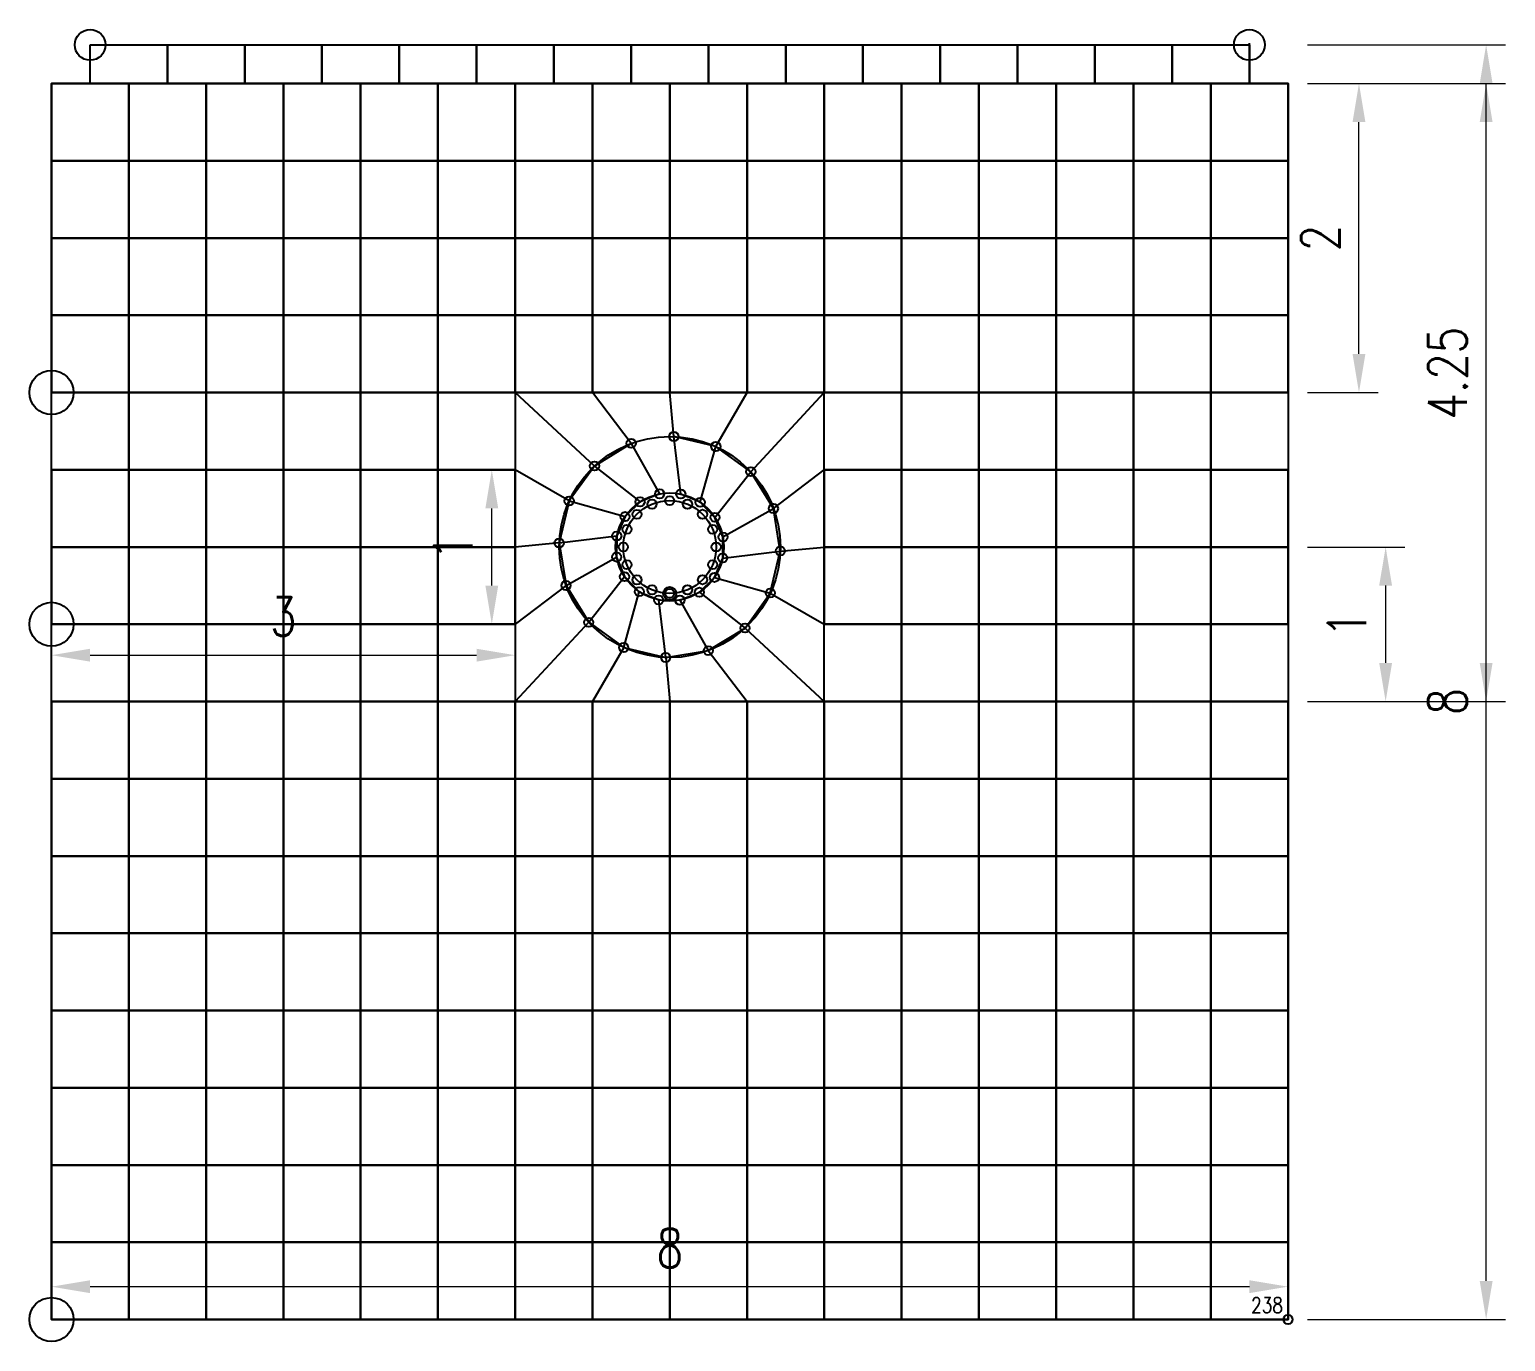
# Model space of a CAD drawing. Header units: millimetres. Extents: x -66 to 79, y -30 to 113.
# Drawn here: x -4.14 to 5.41, y 48.91 to 57.4 of the extents above; entities that cross this region are included whole.
import ezdxf

# ---------------------------------------------------------------- set-up
doc = ezdxf.new("R2010")
doc.units = ezdxf.units.MM
doc.layers.get('Defpoints').update_dxf_attribs({"color": 181})
for name, color, linetype in [('Contac_ele', 211, 'Continuous'), ('interface_blocks', 240, 'Continuous'), ('Main_blokcs', 3, 'Continuous'), ('master_slave_nodes', 11, 'Continuous'), ('Stitch', 10, 'Continuous')]:
    doc.layers.add(name, color=color, linetype=linetype)
doc.styles.add('ROMANS', font='ROMANS.shx', dxfattribs={"width": 0.8})
doc.dimstyles.new('DIM_0.1', dxfattribs={"dimscale": 0.1, "dimtxt": 2.5, "dimasz": 2.5, "dimexe": 1.25, "dimexo": 1.25, "dimgap": 1.25, "dimtad": 1, "dimdec": 3, "dimzin": 11, "dimdsep": 46, "dimtxsty": 'ROMANS', "dimcen": 0, "dimclrd": 1, "dimclre": 1, "dimclrt": 7, "dimadec": 4, "dimazin": 3, "dimtfac": 1, "dimtdec": 3, "dimtofl": 0, "dimtmove": 2, "dimatfit": 3, "dimfxl": 1, "dimfrac": 2, "dimtolj": 1, "dimtzin": 11, "dimlwd": 0, "dimlwe": 0, "dimarcsym": 0})

# ---------------------------------------------------------------- blocks, each defined once
blk = doc.blocks.new('*D69')
at = {"color": 1, "lineweight": 0, "transparency": 16777216}
for p, q in [((4.125, 57.0497), (5.4069, 57.0497)), ((5.2819, 49.2997), (5.2819, 56.7997)), ((4.125, 49.0497), (5.4069, 49.0497))]:
    blk.add_line(p, q, dxfattribs=at)
at = {"color": 1, "transparency": 16777216}
for points in [[(5.2403, 56.7997), (5.3236, 56.7997), (5.2819, 57.0497)], [(5.2403, 49.2997), (5.3236, 49.2997), (5.2819, 49.0497)]]:
    blk.add_solid(points, dxfattribs=at)
at = {"layer": 'Defpoints', "color": 0, "transparency": 16777216}
for p in [(4, 57.0497), (5.2819, 57.0497), (4, 49.0497)]:
    blk.add_point(p, dxfattribs=at)
at = {"color": 7, "transparency": 16777216, "insert": (5.0319, 53.0497), "char_height": 0.25, "attachment_point": 5, "rotation": 90, "style": 'ROMANS'}
blk.add_mtext('\\A1;8', dxfattribs=at)
blk = doc.blocks.new('*D70')
at = {"color": 1, "lineweight": 0, "transparency": 16777216}
for p, q in [((-4, 49.1747), (-4, 49.3874)), ((4, 49.1747), (4, 49.3874)), ((-3.75, 49.2624), (3.75, 49.2624))]:
    blk.add_line(p, q, dxfattribs=at)
at = {"color": 1, "transparency": 16777216}
for points in [[(-3.75, 49.304), (-3.75, 49.2207), (-4, 49.2624)], [(3.75, 49.304), (3.75, 49.2207), (4, 49.2624)]]:
    blk.add_solid(points, dxfattribs=at)
at = {"layer": 'Defpoints', "color": 0, "transparency": 16777216}
for p in [(4, 49.2624), (-4, 49.0497), (4, 49.0497)]:
    blk.add_point(p, dxfattribs=at)
at = {"color": 7, "transparency": 16777216, "insert": (0, 49.5124), "char_height": 0.25, "attachment_point": 5, "style": 'ROMANS'}
blk.add_mtext('\\A1;8', dxfattribs=at)
blk = doc.blocks.new('*D71')
at = {"layer": 'Defpoints', "color": 0, "transparency": 16777216}
for p in [(4, 57.2997), (5.2819, 57.2997), (4, 53.0497)]:
    blk.add_point(p, dxfattribs=at)
at = {"layer": 'interface_blocks', "color": 1, "lineweight": 0, "transparency": 16777216}
for p, q in [((4.125, 57.2997), (5.4069, 57.2997)), ((5.2819, 53.2997), (5.2819, 57.0497)), ((4.125, 53.0497), (5.4069, 53.0497))]:
    blk.add_line(p, q, dxfattribs=at)
at = {"layer": 'interface_blocks', "color": 1, "transparency": 16777216}
for points in [[(5.2403, 57.0497), (5.3236, 57.0497), (5.2819, 57.2997)], [(5.2403, 53.2997), (5.3236, 53.2997), (5.2819, 53.0497)]]:
    blk.add_solid(points, dxfattribs=at)
at = {"layer": 'interface_blocks', "color": 7, "transparency": 16777216, "insert": (5.0319, 55.1747), "char_height": 0.25, "attachment_point": 5, "rotation": 90, "style": 'ROMANS'}
blk.add_mtext('\\A1;4.25', dxfattribs=at)
blk = doc.blocks.new('*D74')
at = {"layer": 'Defpoints', "color": 0, "transparency": 16777216}
for p in [(4, 54.0497), (4, 53.0497), (4.6316, 53.0497)]:
    blk.add_point(p, dxfattribs=at)
at = {"layer": 'interface_blocks', "color": 1, "lineweight": 0, "transparency": 16777216}
for p, q in [((4.125, 54.0497), (4.7566, 54.0497)), ((4.6316, 53.7997), (4.6316, 53.2997)), ((4.125, 53.0497), (4.7566, 53.0497))]:
    blk.add_line(p, q, dxfattribs=at)
at = {"layer": 'interface_blocks', "color": 1, "transparency": 16777216}
for points in [[(4.5899, 53.7997), (4.6732, 53.7997), (4.6316, 54.0497)], [(4.5899, 53.2997), (4.6732, 53.2997), (4.6316, 53.0497)]]:
    blk.add_solid(points, dxfattribs=at)
at = {"layer": 'interface_blocks', "color": 7, "transparency": 16777216, "insert": (4.3816, 53.5497), "char_height": 0.25, "attachment_point": 5, "rotation": 90, "style": 'ROMANS'}
blk.add_mtext('\\A1;1', dxfattribs=at)
blk = doc.blocks.new('*U63')
at = {"layer": 'master_slave_nodes'}
blk.add_circle((0.3, 0.3), 0.0296, dxfattribs=at)
blk = doc.blocks.new('*U64')
at = {"layer": 'interface_blocks', "color": 0, "linetype": 'ByBlock', "lineweight": -2, "transparency": 16777216}
for p, rotation in [((0.2121, 5.2121), 134.9999999999999), ((0.2772, 5.1148), 112.5), ((0.3, 5), 90), ((0.2772, 4.8852), 67.4999999999998), ((0.2121, 4.7879), 44.99999999999975), ((0.1148, 5.2772), 157.4999999999999), ((0.1148, 4.7228), 22.49999999999983), ((0, 5.3), 180), ((-0.1148, 5.2772), 202.4999999999999), ((-0.1148, 4.7228), 337.4999999999999), ((-0.2121, 5.2121), 224.9999999999999), ((-0.2121, 4.7879), 314.9999999999998), ((-0.2772, 5.1148), 247.4999999999999), ((-0.3, 5), 269.9999999999999), ((-0.2772, 4.8852), 292.4999999999999)]:
    blk.add_blockref('*U63', p, dxfattribs=dict(at, rotation=rotation))
blk.add_blockref('*U63', (0, 4.7), dxfattribs=at)
blk = doc.blocks.new('*U65')
at = {"layer": 'master_slave_nodes'}
blk.add_circle((0.3439, 0.4153), 0.0296, dxfattribs=at)
blk = doc.blocks.new('*U66')
at = {"layer": 'interface_blocks', "color": 0, "linetype": 'ByBlock', "lineweight": -2, "transparency": 16777216}
for p, rotation in [((0.35, 5), 90), ((0.3234, 4.8661), 67.49999999999979), ((0.3234, 5.1339), 112.5), ((0.2475, 4.7525), 44.99999999999975), ((0.2475, 5.2475), 134.9999999999999), ((0.1339, 4.6766), 22.49999999999979), ((0.1339, 5.3234), 157.4999999999999), ((-0.1339, 4.6766), 337.4999999999998), ((0, 5.35), 180), ((-0.1339, 5.3234), 202.4999999999999), ((-0.2475, 4.7525), 314.9999999999998), ((-0.2475, 5.2475), 224.9999999999999), ((-0.3234, 5.1339), 247.4999999999999), ((-0.35, 5), 269.9999999999998), ((-0.3234, 4.8661), 292.4999999999998)]:
    blk.add_blockref('*U65', p, dxfattribs=dict(at, rotation=rotation))
blk.add_blockref('*U65', (0, 4.65), dxfattribs=at)
blk = doc.blocks.new('*D75')
at = {"layer": 'Defpoints', "color": 0, "transparency": 16777216}
for p in [(-4, 53.5497), (-1, 53.5497), (-1, 53.3494)]:
    blk.add_point(p, dxfattribs=at)
at = {"layer": 'interface_blocks', "color": 1, "lineweight": 0, "transparency": 16777216}
for p, q in [((-4, 53.4247), (-4, 53.2244)), ((-1, 53.4247), (-1, 53.2244)), ((-3.75, 53.3494), (-1.25, 53.3494))]:
    blk.add_line(p, q, dxfattribs=at)
at = {"layer": 'interface_blocks', "color": 1, "transparency": 16777216}
for points in [[(-3.75, 53.3911), (-3.75, 53.3078), (-4, 53.3494)], [(-1.25, 53.3911), (-1.25, 53.3078), (-1, 53.3494)]]:
    blk.add_solid(points, dxfattribs=at)
at = {"layer": 'interface_blocks', "color": 7, "transparency": 16777216, "insert": (-2.5, 53.5994), "char_height": 0.25, "attachment_point": 5, "style": 'ROMANS'}
blk.add_mtext('\\A1;3', dxfattribs=at)
blk = doc.blocks.new('*D72')
at = {"layer": 'Defpoints', "color": 0, "transparency": 16777216}
for p in [(-1.1513, 54.5497), (-1, 54.5497), (-1, 53.5497)]:
    blk.add_point(p, dxfattribs=at)
at = {"layer": 'interface_blocks', "color": 1, "lineweight": 0, "transparency": 16777216}
for p, q in [((-1.125, 54.5497), (-1.2763, 54.5497)), ((-1.1513, 53.7997), (-1.1513, 54.2997)), ((-1.125, 53.5497), (-1.2763, 53.5497))]:
    blk.add_line(p, q, dxfattribs=at)
at = {"layer": 'interface_blocks', "color": 1, "transparency": 16777216}
for points in [[(-1.193, 54.2997), (-1.1097, 54.2997), (-1.1513, 54.5497)], [(-1.193, 53.7997), (-1.1097, 53.7997), (-1.1513, 53.5497)]]:
    blk.add_solid(points, dxfattribs=at)
at = {"layer": 'interface_blocks', "color": 7, "transparency": 16777216, "insert": (-1.4013, 54.0497), "char_height": 0.25, "attachment_point": 5, "rotation": 90, "style": 'ROMANS'}
blk.add_mtext('\\A1;1', dxfattribs=at)
blk = doc.blocks.new('*D73')
at = {"layer": 'Defpoints', "color": 0, "transparency": 16777216}
for p in [(4, 57.0497), (4.4591, 57.0497), (4, 55.0497)]:
    blk.add_point(p, dxfattribs=at)
at = {"layer": 'interface_blocks', "color": 1, "lineweight": 0, "transparency": 16777216}
for p, q in [((4.125, 57.0497), (4.5841, 57.0497)), ((4.4591, 55.2997), (4.4591, 56.7997)), ((4.125, 55.0497), (4.5841, 55.0497))]:
    blk.add_line(p, q, dxfattribs=at)
at = {"layer": 'interface_blocks', "color": 1, "transparency": 16777216}
for points in [[(4.4174, 56.7997), (4.5008, 56.7997), (4.4591, 57.0497)], [(4.4174, 55.2997), (4.5008, 55.2997), (4.4591, 55.0497)]]:
    blk.add_solid(points, dxfattribs=at)
at = {"layer": 'interface_blocks', "color": 7, "transparency": 16777216, "insert": (4.2091, 56.0497), "char_height": 0.25, "attachment_point": 5, "rotation": 90, "style": 'ROMANS'}
blk.add_mtext('\\A1;2', dxfattribs=at)
blk = doc.blocks.new('*U67')
at = {"layer": 'master_slave_nodes'}
blk.add_circle((0.7152, 0.6894), 0.0296, dxfattribs=at)
blk = doc.blocks.new('*U68')
at = {"layer": 'Contac_ele', "color": 0, "linetype": 'ByBlock', "lineweight": -2, "transparency": 16777216}
for p, rotation in [((0.6612, 54.3236), 112.5), ((0.7156, 54.0497), 90), ((0.6612, 53.7759), 67.49999999999984), ((0.506, 54.5558), 134.9999999999999), ((0.506, 53.5437), 44.99999999999981), ((0.2739, 54.7109), 157.4999999999999), ((0.2739, 53.3886), 22.49999999999977), ((0, 54.7654), 180), ((-0.2739, 54.7109), 202.4999999999999), ((-0.2739, 53.3886), 337.4999999999998), ((-0.506, 54.5558), 224.9999999999999), ((-0.506, 53.5437), 314.9999999999998), ((-0.6612, 54.3236), 247.4999999999999), ((-0.6612, 53.7759), 292.4999999999998), ((-0.7156, 54.0497), 269.9999999999998)]:
    blk.add_blockref('*U67', p, dxfattribs=dict(at, rotation=rotation))
blk.add_blockref('*U67', (0, 53.3341), dxfattribs=at)

msp = doc.modelspace()

# ---------------------------------------------------------------- linework, layer by layer
for points in [[(-3.75, 57.2997), (-3.25, 57.2997), (-3.25, 57.0497), (-3.75, 57.0497)], [(-3.25, 57.2997), (-2.75, 57.2997), (-2.75, 57.0497), (-3.25, 57.0497)], [(-2.25, 57.2997), (-1.75, 57.2997), (-1.75, 57.0497), (-2.25, 57.0497)], [(-1.75, 57.2997), (-1.25, 57.2997), (-1.25, 57.0497), (-1.75, 57.0497)], [(-1.25, 57.2997), (-0.75, 57.2997), (-0.75, 57.0497), (-1.25, 57.0497)], [(-0.75, 57.2997), (-0.25, 57.2997), (-0.25, 57.0497), (-0.75, 57.0497)], [(-0.25, 57.2997), (0.25, 57.2997), (0.25, 57.0497), (-0.25, 57.0497)], [(0.25, 57.2997), (0.75, 57.2997), (0.75, 57.0497), (0.25, 57.0497)], [(0.75, 57.2997), (1.25, 57.2997), (1.25, 57.0497), (0.75, 57.0497)], [(1.25, 57.2997), (1.75, 57.2997), (1.75, 57.0497), (1.25, 57.0497)], [(1.75, 57.2997), (2.25, 57.2997), (2.25, 57.0497), (1.75, 57.0497)], [(2.25, 57.2997), (2.75, 57.2997), (2.75, 57.0497), (2.25, 57.0497)], [(2.75, 57.2997), (3.25, 57.2997), (3.25, 57.0497), (2.75, 57.0497)], [(3.25, 57.2997), (3.75, 57.2997), (3.75, 57.0497), (3.25, 57.0497)], [(-4, 57.0497), (-3.5, 57.0497), (-3.5, 56.5497), (-4, 56.5497)], [(-3.5, 57.0497), (-3, 57.0497), (-3, 56.5497), (-3.5, 56.5497)], [(-2.5, 57.0497), (-2, 57.0497), (-2, 56.5497), (-2.5, 56.5497)], [(-2, 57.0497), (-1.5, 57.0497), (-1.5, 56.5497), (-2, 56.5497)], [(-1.5, 57.0497), (-1, 57.0497), (-1, 56.5497), (-1.5, 56.5497)], [(-1, 57.0497), (-0.5, 57.0497), (-0.5, 56.5497), (-1, 56.5497)], [(-0.5, 57.0497), (0, 57.0497), (0, 56.5497), (-0.5, 56.5497)], [(0, 57.0497), (0.5, 57.0497), (0.5, 56.5497), (0, 56.5497)], [(0.5, 57.0497), (1, 57.0497), (1, 56.5497), (0.5, 56.5497)], [(1, 57.0497), (1.5, 57.0497), (1.5, 56.5497), (1, 56.5497)], [(1.5, 57.0497), (2, 57.0497), (2, 56.5497), (1.5, 56.5497)], [(2, 57.0497), (2.5, 57.0497), (2.5, 56.5497), (2, 56.5497)], [(2.5, 57.0497), (3, 57.0497), (3, 56.5497), (2.5, 56.5497)], [(3, 57.0497), (3.5, 57.0497), (3.5, 56.5497), (3, 56.5497)], [(3.5, 57.0497), (4, 57.0497), (4, 56.5497), (3.5, 56.5497)], [(-4, 56.5497), (-3.5, 56.5497), (-3.5, 56.0497), (-4, 56.0497)], [(-3.5, 56.5497), (-3, 56.5497), (-3, 56.0497), (-3.5, 56.0497)], [(-2.5, 56.5497), (-2, 56.5497), (-2, 56.0497), (-2.5, 56.0497)], [(-2, 56.5497), (-1.5, 56.5497), (-1.5, 56.0497), (-2, 56.0497)], [(-1.5, 56.5497), (-1, 56.5497), (-1, 56.0497), (-1.5, 56.0497)], [(-1, 56.5497), (-0.5, 56.5497), (-0.5, 56.0497), (-1, 56.0497)], [(-0.5, 56.5497), (0, 56.5497), (0, 56.0497), (-0.5, 56.0497)], [(0, 56.5497), (0.5, 56.5497), (0.5, 56.0497), (0, 56.0497)], [(0.5, 56.5497), (1, 56.5497), (1, 56.0497), (0.5, 56.0497)], [(1, 56.5497), (1.5, 56.5497), (1.5, 56.0497), (1, 56.0497)], [(1.5, 56.5497), (2, 56.5497), (2, 56.0497), (1.5, 56.0497)], [(2, 56.5497), (2.5, 56.5497), (2.5, 56.0497), (2, 56.0497)], [(2.5, 56.5497), (3, 56.5497), (3, 56.0497), (2.5, 56.0497)], [(3, 56.5497), (3.5, 56.5497), (3.5, 56.0497), (3, 56.0497)], [(3.5, 56.5497), (4, 56.5497), (4, 56.0497), (3.5, 56.0497)], [(-4, 56.0497), (-3.5, 56.0497), (-3.5, 55.5497), (-4, 55.5497)], [(-3.5, 56.0497), (-3, 56.0497), (-3, 55.5497), (-3.5, 55.5497)], [(-2.5, 56.0497), (-2, 56.0497), (-2, 55.5497), (-2.5, 55.5497)], [(-2, 56.0497), (-1.5, 56.0497), (-1.5, 55.5497), (-2, 55.5497)], [(-1.5, 56.0497), (-1, 56.0497), (-1, 55.5497), (-1.5, 55.5497)], [(-1, 56.0497), (-0.5, 56.0497), (-0.5, 55.5497), (-1, 55.5497)], [(-0.5, 56.0497), (0, 56.0497), (0, 55.5497), (-0.5, 55.5497)], [(0, 56.0497), (0.5, 56.0497), (0.5, 55.5497), (0, 55.5497)], [(0.5, 56.0497), (1, 56.0497), (1, 55.5497), (0.5, 55.5497)], [(1, 56.0497), (1.5, 56.0497), (1.5, 55.5497), (1, 55.5497)], [(1.5, 56.0497), (2, 56.0497), (2, 55.5497), (1.5, 55.5497)], [(2, 56.0497), (2.5, 56.0497), (2.5, 55.5497), (2, 55.5497)], [(2.5, 56.0497), (3, 56.0497), (3, 55.5497), (2.5, 55.5497)], [(3, 56.0497), (3.5, 56.0497), (3.5, 55.5497), (3, 55.5497)], [(3.5, 56.0497), (4, 56.0497), (4, 55.5497), (3.5, 55.5497)], [(-4, 55.5497), (-3.5, 55.5497), (-3.5, 55.0497), (-4, 55.0497)], [(-3.5, 55.5497), (-3, 55.5497), (-3, 55.0497), (-3.5, 55.0497)], [(-2.5, 55.5497), (-2, 55.5497), (-2, 55.0497), (-2.5, 55.0497)], [(-2, 55.5497), (-1.5, 55.5497), (-1.5, 55.0497), (-2, 55.0497)], [(-1.5, 55.5497), (-1, 55.5497), (-1, 55.0497), (-1.5, 55.0497)], [(-1, 55.5497), (-0.5, 55.5497), (-0.5, 55.0497), (-1, 55.0497)], [(-0.5, 55.5497), (0, 55.5497), (0, 55.0497), (-0.5, 55.0497)], [(0, 55.5497), (0.5, 55.5497), (0.5, 55.0497), (0, 55.0497)], [(0.5, 55.5497), (1, 55.5497), (1, 55.0497), (0.5, 55.0497)], [(1, 55.5497), (1.5, 55.5497), (1.5, 55.0497), (1, 55.0497)], [(1.5, 55.5497), (2, 55.5497), (2, 55.0497), (1.5, 55.0497)], [(2, 55.5497), (2.5, 55.5497), (2.5, 55.0497), (2, 55.0497)], [(2.5, 55.5497), (3, 55.5497), (3, 55.0497), (2.5, 55.0497)], [(3, 55.5497), (3.5, 55.5497), (3.5, 55.0497), (3, 55.0497)], [(3.5, 55.5497), (4, 55.5497), (4, 55.0497), (3.5, 55.0497)], [(-4, 55.0497), (-3.5, 55.0497), (-3.5, 54.5497), (-4, 54.5497)], [(-3.5, 55.0497), (-3, 55.0497), (-3, 54.5497), (-3.5, 54.5497)], [(-2.5, 55.0497), (-2, 55.0497), (-2, 54.5497), (-2.5, 54.5497)], [(-2, 55.0497), (-1.5, 55.0497), (-1.5, 54.5497), (-2, 54.5497)], [(-1.5, 55.0497), (-1, 55.0497), (-1, 54.5497), (-1.5, 54.5497)], [(1, 55.0497), (1.5, 55.0497), (1.5, 54.5497), (1, 54.5497)], [(1.5, 55.0497), (2, 55.0497), (2, 54.5497), (1.5, 54.5497)], [(2, 55.0497), (2.5, 55.0497), (2.5, 54.5497), (2, 54.5497)], [(2.5, 55.0497), (3, 55.0497), (3, 54.5497), (2.5, 54.5497)], [(3, 55.0497), (3.5, 55.0497), (3.5, 54.5497), (3, 54.5497)], [(3.5, 55.0497), (4, 55.0497), (4, 54.5497), (3.5, 54.5497)], [(-4, 54.5497), (-3.5, 54.5497), (-3.5, 54.0497), (-4, 54.0497)], [(-3.5, 54.5497), (-3, 54.5497), (-3, 54.0497), (-3.5, 54.0497)], [(-2.5, 54.5497), (-2, 54.5497), (-2, 54.0497), (-2.5, 54.0497)], [(-2, 54.5497), (-1.5, 54.5497), (-1.5, 54.0497), (-2, 54.0497)], [(-1.5, 54.5497), (-1, 54.5497), (-1, 54.0497), (-1.5, 54.0497)], [(1, 54.5497), (1.5, 54.5497), (1.5, 54.0497), (1, 54.0497)], [(1.5, 54.5497), (2, 54.5497), (2, 54.0497), (1.5, 54.0497)], [(2, 54.5497), (2.5, 54.5497), (2.5, 54.0497), (2, 54.0497)], [(2.5, 54.5497), (3, 54.5497), (3, 54.0497), (2.5, 54.0497)], [(3, 54.5497), (3.5, 54.5497), (3.5, 54.0497), (3, 54.0497)], [(3.5, 54.5497), (4, 54.5497), (4, 54.0497), (3.5, 54.0497)], [(-4, 54.0497), (-3.5, 54.0497), (-3.5, 53.5497), (-4, 53.5497)], [(-3.5, 54.0497), (-3, 54.0497), (-3, 53.5497), (-3.5, 53.5497)], [(-2.5, 54.0497), (-2, 54.0497), (-2, 53.5497), (-2.5, 53.5497)], [(-2, 54.0497), (-1.5, 54.0497), (-1.5, 53.5497), (-2, 53.5497)], [(-1.5, 54.0497), (-1, 54.0497), (-1, 53.5497), (-1.5, 53.5497)], [(1, 54.0497), (1.5, 54.0497), (1.5, 53.5497), (1, 53.5497)], [(1.5, 54.0497), (2, 54.0497), (2, 53.5497), (1.5, 53.5497)], [(2, 54.0497), (2.5, 54.0497), (2.5, 53.5497), (2, 53.5497)], [(2.5, 54.0497), (3, 54.0497), (3, 53.5497), (2.5, 53.5497)], [(3, 54.0497), (3.5, 54.0497), (3.5, 53.5497), (3, 53.5497)], [(3.5, 54.0497), (4, 54.0497), (4, 53.5497), (3.5, 53.5497)], [(-4, 53.5497), (-3.5, 53.5497), (-3.5, 53.0497), (-4, 53.0497)], [(-3.5, 53.5497), (-3, 53.5497), (-3, 53.0497), (-3.5, 53.0497)], [(-2.5, 53.5497), (-2, 53.5497), (-2, 53.0497), (-2.5, 53.0497)], [(-2, 53.5497), (-1.5, 53.5497), (-1.5, 53.0497), (-2, 53.0497)], [(-1.5, 53.5497), (-1, 53.5497), (-1, 53.0497), (-1.5, 53.0497)], [(1, 53.5497), (1.5, 53.5497), (1.5, 53.0497), (1, 53.0497)], [(1.5, 53.5497), (2, 53.5497), (2, 53.0497), (1.5, 53.0497)], [(2, 53.5497), (2.5, 53.5497), (2.5, 53.0497), (2, 53.0497)], [(2.5, 53.5497), (3, 53.5497), (3, 53.0497), (2.5, 53.0497)], [(3, 53.5497), (3.5, 53.5497), (3.5, 53.0497), (3, 53.0497)], [(3.5, 53.5497), (4, 53.5497), (4, 53.0497), (3.5, 53.0497)], [(-4, 53.0497), (-3.5, 53.0497), (-3.5, 52.5497), (-4, 52.5497)], [(-3.5, 53.0497), (-3, 53.0497), (-3, 52.5497), (-3.5, 52.5497)], [(-2.5, 53.0497), (-2, 53.0497), (-2, 52.5497), (-2.5, 52.5497)], [(-2, 53.0497), (-1.5, 53.0497), (-1.5, 52.5497), (-2, 52.5497)], [(-1.5, 53.0497), (-1, 53.0497), (-1, 52.5497), (-1.5, 52.5497)], [(-1, 53.0497), (-0.5, 53.0497), (-0.5, 52.5497), (-1, 52.5497)], [(-0.5, 53.0497), (0, 53.0497), (0, 52.5497), (-0.5, 52.5497)], [(0, 53.0497), (0.5, 53.0497), (0.5, 52.5497), (0, 52.5497)], [(0.5, 53.0497), (1, 53.0497), (1, 52.5497), (0.5, 52.5497)], [(1, 53.0497), (1.5, 53.0497), (1.5, 52.5497), (1, 52.5497)], [(1.5, 53.0497), (2, 53.0497), (2, 52.5497), (1.5, 52.5497)], [(2, 53.0497), (2.5, 53.0497), (2.5, 52.5497), (2, 52.5497)], [(2.5, 53.0497), (3, 53.0497), (3, 52.5497), (2.5, 52.5497)], [(3, 53.0497), (3.5, 53.0497), (3.5, 52.5497), (3, 52.5497)], [(3.5, 53.0497), (4, 53.0497), (4, 52.5497), (3.5, 52.5497)], [(-4, 52.5497), (-3.5, 52.5497), (-3.5, 52.0497), (-4, 52.0497)], [(-3.5, 52.5497), (-3, 52.5497), (-3, 52.0497), (-3.5, 52.0497)], [(-2.5, 52.5497), (-2, 52.5497), (-2, 52.0497), (-2.5, 52.0497)], [(-2, 52.5497), (-1.5, 52.5497), (-1.5, 52.0497), (-2, 52.0497)], [(-1.5, 52.5497), (-1, 52.5497), (-1, 52.0497), (-1.5, 52.0497)], [(-1, 52.5497), (-0.5, 52.5497), (-0.5, 52.0497), (-1, 52.0497)], [(-0.5, 52.5497), (0, 52.5497), (0, 52.0497), (-0.5, 52.0497)], [(0, 52.5497), (0.5, 52.5497), (0.5, 52.0497), (0, 52.0497)], [(0.5, 52.5497), (1, 52.5497), (1, 52.0497), (0.5, 52.0497)], [(1, 52.5497), (1.5, 52.5497), (1.5, 52.0497), (1, 52.0497)], [(1.5, 52.5497), (2, 52.5497), (2, 52.0497), (1.5, 52.0497)], [(2, 52.5497), (2.5, 52.5497), (2.5, 52.0497), (2, 52.0497)], [(2.5, 52.5497), (3, 52.5497), (3, 52.0497), (2.5, 52.0497)], [(3, 52.5497), (3.5, 52.5497), (3.5, 52.0497), (3, 52.0497)], [(3.5, 52.5497), (4, 52.5497), (4, 52.0497), (3.5, 52.0497)], [(-4, 52.0497), (-3.5, 52.0497), (-3.5, 51.5497), (-4, 51.5497)], [(-3.5, 52.0497), (-3, 52.0497), (-3, 51.5497), (-3.5, 51.5497)], [(-2.5, 52.0497), (-2, 52.0497), (-2, 51.5497), (-2.5, 51.5497)], [(-2, 52.0497), (-1.5, 52.0497), (-1.5, 51.5497), (-2, 51.5497)], [(-1.5, 52.0497), (-1, 52.0497), (-1, 51.5497), (-1.5, 51.5497)], [(-1, 52.0497), (-0.5, 52.0497), (-0.5, 51.5497), (-1, 51.5497)], [(-0.5, 52.0497), (0, 52.0497), (0, 51.5497), (-0.5, 51.5497)], [(0, 52.0497), (0.5, 52.0497), (0.5, 51.5497), (0, 51.5497)], [(0.5, 52.0497), (1, 52.0497), (1, 51.5497), (0.5, 51.5497)], [(1, 52.0497), (1.5, 52.0497), (1.5, 51.5497), (1, 51.5497)], [(1.5, 52.0497), (2, 52.0497), (2, 51.5497), (1.5, 51.5497)], [(2, 52.0497), (2.5, 52.0497), (2.5, 51.5497), (2, 51.5497)], [(2.5, 52.0497), (3, 52.0497), (3, 51.5497), (2.5, 51.5497)], [(3, 52.0497), (3.5, 52.0497), (3.5, 51.5497), (3, 51.5497)], [(3.5, 52.0497), (4, 52.0497), (4, 51.5497), (3.5, 51.5497)], [(-4, 51.5497), (-3.5, 51.5497), (-3.5, 51.0497), (-4, 51.0497)], [(-3.5, 51.5497), (-3, 51.5497), (-3, 51.0497), (-3.5, 51.0497)], [(-2.5, 51.5497), (-2, 51.5497), (-2, 51.0497), (-2.5, 51.0497)], [(-2, 51.5497), (-1.5, 51.5497), (-1.5, 51.0497), (-2, 51.0497)], [(-1.5, 51.5497), (-1, 51.5497), (-1, 51.0497), (-1.5, 51.0497)], [(-1, 51.5497), (-0.5, 51.5497), (-0.5, 51.0497), (-1, 51.0497)], [(-0.5, 51.5497), (0, 51.5497), (0, 51.0497), (-0.5, 51.0497)], [(0, 51.5497), (0.5, 51.5497), (0.5, 51.0497), (0, 51.0497)], [(0.5, 51.5497), (1, 51.5497), (1, 51.0497), (0.5, 51.0497)], [(1, 51.5497), (1.5, 51.5497), (1.5, 51.0497), (1, 51.0497)], [(1.5, 51.5497), (2, 51.5497), (2, 51.0497), (1.5, 51.0497)], [(2, 51.5497), (2.5, 51.5497), (2.5, 51.0497), (2, 51.0497)], [(2.5, 51.5497), (3, 51.5497), (3, 51.0497), (2.5, 51.0497)], [(3, 51.5497), (3.5, 51.5497), (3.5, 51.0497), (3, 51.0497)], [(3.5, 51.5497), (4, 51.5497), (4, 51.0497), (3.5, 51.0497)], [(-4, 51.0497), (-3.5, 51.0497), (-3.5, 50.5497), (-4, 50.5497)], [(-3.5, 51.0497), (-3, 51.0497), (-3, 50.5497), (-3.5, 50.5497)], [(-2.5, 51.0497), (-2, 51.0497), (-2, 50.5497), (-2.5, 50.5497)], [(-2, 51.0497), (-1.5, 51.0497), (-1.5, 50.5497), (-2, 50.5497)], [(-1.5, 51.0497), (-1, 51.0497), (-1, 50.5497), (-1.5, 50.5497)], [(-1, 51.0497), (-0.5, 51.0497), (-0.5, 50.5497), (-1, 50.5497)], [(-0.5, 51.0497), (0, 51.0497), (0, 50.5497), (-0.5, 50.5497)], [(0, 51.0497), (0.5, 51.0497), (0.5, 50.5497), (0, 50.5497)], [(0.5, 51.0497), (1, 51.0497), (1, 50.5497), (0.5, 50.5497)], [(1, 51.0497), (1.5, 51.0497), (1.5, 50.5497), (1, 50.5497)], [(1.5, 51.0497), (2, 51.0497), (2, 50.5497), (1.5, 50.5497)], [(2, 51.0497), (2.5, 51.0497), (2.5, 50.5497), (2, 50.5497)], [(2.5, 51.0497), (3, 51.0497), (3, 50.5497), (2.5, 50.5497)], [(3, 51.0497), (3.5, 51.0497), (3.5, 50.5497), (3, 50.5497)], [(3.5, 51.0497), (4, 51.0497), (4, 50.5497), (3.5, 50.5497)], [(-4, 50.5497), (-3.5, 50.5497), (-3.5, 50.0497), (-4, 50.0497)], [(-3.5, 50.5497), (-3, 50.5497), (-3, 50.0497), (-3.5, 50.0497)], [(-2.5, 50.5497), (-2, 50.5497), (-2, 50.0497), (-2.5, 50.0497)], [(-2, 50.5497), (-1.5, 50.5497), (-1.5, 50.0497), (-2, 50.0497)], [(-1.5, 50.5497), (-1, 50.5497), (-1, 50.0497), (-1.5, 50.0497)], [(-1, 50.5497), (-0.5, 50.5497), (-0.5, 50.0497), (-1, 50.0497)], [(-0.5, 50.5497), (0, 50.5497), (0, 50.0497), (-0.5, 50.0497)], [(0, 50.5497), (0.5, 50.5497), (0.5, 50.0497), (0, 50.0497)], [(0.5, 50.5497), (1, 50.5497), (1, 50.0497), (0.5, 50.0497)], [(1, 50.5497), (1.5, 50.5497), (1.5, 50.0497), (1, 50.0497)], [(1.5, 50.5497), (2, 50.5497), (2, 50.0497), (1.5, 50.0497)], [(2, 50.5497), (2.5, 50.5497), (2.5, 50.0497), (2, 50.0497)], [(2.5, 50.5497), (3, 50.5497), (3, 50.0497), (2.5, 50.0497)], [(3, 50.5497), (3.5, 50.5497), (3.5, 50.0497), (3, 50.0497)], [(3.5, 50.5497), (4, 50.5497), (4, 50.0497), (3.5, 50.0497)], [(-4, 50.0497), (-3.5, 50.0497), (-3.5, 49.5497), (-4, 49.5497)], [(-3.5, 50.0497), (-3, 50.0497), (-3, 49.5497), (-3.5, 49.5497)], [(-2.5, 50.0497), (-2, 50.0497), (-2, 49.5497), (-2.5, 49.5497)], [(-2, 50.0497), (-1.5, 50.0497), (-1.5, 49.5497), (-2, 49.5497)], [(-1.5, 50.0497), (-1, 50.0497), (-1, 49.5497), (-1.5, 49.5497)], [(-1, 50.0497), (-0.5, 50.0497), (-0.5, 49.5497), (-1, 49.5497)], [(-0.5, 50.0497), (0, 50.0497), (0, 49.5497), (-0.5, 49.5497)], [(0, 50.0497), (0.5, 50.0497), (0.5, 49.5497), (0, 49.5497)], [(0.5, 50.0497), (1, 50.0497), (1, 49.5497), (0.5, 49.5497)], [(1, 50.0497), (1.5, 50.0497), (1.5, 49.5497), (1, 49.5497)], [(1.5, 50.0497), (2, 50.0497), (2, 49.5497), (1.5, 49.5497)], [(2, 50.0497), (2.5, 50.0497), (2.5, 49.5497), (2, 49.5497)], [(2.5, 50.0497), (3, 50.0497), (3, 49.5497), (2.5, 49.5497)], [(3, 50.0497), (3.5, 50.0497), (3.5, 49.5497), (3, 49.5497)], [(3.5, 50.0497), (4, 50.0497), (4, 49.5497), (3.5, 49.5497)], [(-4, 49.5497), (-3.5, 49.5497), (-3.5, 49.0497), (-4, 49.0497)], [(-3.5, 49.5497), (-3, 49.5497), (-3, 49.0497), (-3.5, 49.0497)], [(-2.5, 49.5497), (-2, 49.5497), (-2, 49.0497), (-2.5, 49.0497)], [(-2, 49.5497), (-1.5, 49.5497), (-1.5, 49.0497), (-2, 49.0497)], [(-1.5, 49.5497), (-1, 49.5497), (-1, 49.0497), (-1.5, 49.0497)], [(-1, 49.5497), (-0.5, 49.5497), (-0.5, 49.0497), (-1, 49.0497)], [(-0.5, 49.5497), (0, 49.5497), (0, 49.0497), (-0.5, 49.0497)], [(0, 49.5497), (0.5, 49.5497), (0.5, 49.0497), (0, 49.0497)], [(0.5, 49.5497), (1, 49.5497), (1, 49.0497), (0.5, 49.0497)], [(1, 49.5497), (1.5, 49.5497), (1.5, 49.0497), (1, 49.0497)], [(1.5, 49.5497), (2, 49.5497), (2, 49.0497), (1.5, 49.0497)], [(2, 49.5497), (2.5, 49.5497), (2.5, 49.0497), (2, 49.0497)], [(2.5, 49.5497), (3, 49.5497), (3, 49.0497), (2.5, 49.0497)], [(3, 49.5497), (3.5, 49.5497), (3.5, 49.0497), (3, 49.0497)], [(3.5, 49.5497), (4, 49.5497), (4, 49.0497), (3.5, 49.0497)]]:
    msp.add_lwpolyline(points, close=True)
for centre in [(-4, 55.0497), (-4, 53.5497), (-4, 49.0497)]:
    msp.add_circle(centre, 0.1422)
at = {"layer": 'Contac_ele'}
for points in [[(-0.4872, 54.574), (-1, 55.0497)], [(-0.2495, 54.7205), (-0.5, 55.0497)], [(0.0262, 54.7649), (0, 55.0497)], [(0.2979, 54.7004), (0.5, 55.0497)], [(0.5242, 54.5369), (1, 55.0497)], [(-0.2495, 54.7205), (-0.4872, 54.574), (-0.6507, 54.3476), (-0.7152, 54.0759), (-0.6708, 53.8003), (-0.5242, 53.5626), (-0.2979, 53.399), (-0.0262, 53.3346), (0.2495, 53.379), (0.4872, 53.5255), (0.6507, 53.7518), (0.7152, 54.0235), (0.6708, 54.2992), (0.5242, 54.5369), (0.2979, 54.7004), (0.0262, 54.7649)], [(-0.2495, 54.7205), (-0.0653, 54.3936)], [(0.0712, 54.3924), (0.0262, 54.7649)], [(0.197, 54.339), (0.2979, 54.7004)], [(-0.6507, 54.3476), (-1, 54.5497)], [(-0.4872, 54.574), (-0.1919, 54.3424)], [(0.2927, 54.2417), (0.5242, 54.5369)], [(0.6708, 54.2992), (1, 54.5497)], [(-0.6507, 54.3476), (-0.2893, 54.2467)], [(-0.0653, 54.3936), (-0.1919, 54.3424), (-0.2893, 54.2467), (-0.3427, 54.121), (-0.3439, 53.9844), (-0.2927, 53.8578), (-0.197, 53.7604), (-0.0712, 53.7071), (0.0653, 53.7059), (0.1919, 53.757), (0.2893, 53.8528), (0.3427, 53.9785), (0.3439, 54.115), (0.2927, 54.2417), (0.197, 54.339), (0.0712, 54.3924)], [(0.3439, 54.115), (0.6708, 54.2992)], [(-0.7152, 54.0759), (-1, 54.0497)], [(-0.7152, 54.0759), (-0.3427, 54.121)], [(0.7152, 54.0235), (1, 54.0497)], [(-0.6708, 53.8003), (-0.3439, 53.9844)], [(0.3427, 53.9785), (0.7152, 54.0235)], [(-0.5242, 53.5626), (-0.2927, 53.8578)], [(-0.6708, 53.8003), (-1, 53.5497)], [(0.2893, 53.8528), (0.6507, 53.7518)], [(-0.2979, 53.399), (-0.197, 53.7604)], [(-0.0262, 53.3346), (-0.0712, 53.7071)], [(0.0653, 53.7059), (0.2495, 53.379)], [(0.1919, 53.757), (0.4872, 53.5255)], [(0.6507, 53.7518), (1, 53.5497)], [(-0.5242, 53.5626), (-1, 53.0497)], [(0.4872, 53.5255), (1, 53.0497)], [(-0.2979, 53.399), (-0.5, 53.0497)], [(-0.0262, 53.3346), (0, 53.0497)], [(0.2495, 53.379), (0.5, 53.0497)]]:
    msp.add_lwpolyline(points, dxfattribs=at)
msp.add_circle((0, 54.0497), 0.7156, dxfattribs=at)
at = {"layer": 'interface_blocks'}
for points in [[(-3.75, 57.2997), (-3.25, 57.2997), (-2.75, 57.2997), (-2.25, 57.2997), (-1.75, 57.2997), (-1.25, 57.2997), (-0.75, 57.2997), (-0.25, 57.2997), (0.25, 57.2997), (0.75, 57.2997), (1.25, 57.2997), (1.75, 57.2997), (2.25, 57.2997), (2.75, 57.2997), (3.25, 57.2997), (3.75, 57.2997)], [(3.75, 57.0497), (3.75, 57.3117)]]:
    msp.add_lwpolyline(points, dxfattribs=at)
for centre, radius in [((-3.75, 57.2997), 0.0994), ((3.75, 57.2997), 0.0994), ((0, 54.0497), 0.35), ((0, 54.0497), 0.3)]:
    msp.add_circle(centre, radius, dxfattribs=at)
at = {"layer": 'Main_blokcs'}
for points in [[(-4, 55.0497), (4, 55.0497), (4, 57.0497), (-4, 57.0497)], [(-4, 53.5497), (-1, 53.5497), (-1, 54.5497), (-4, 54.5497)], [(1, 53.5497), (4, 53.5497), (4, 54.5497), (1, 54.5497)], [(-4, 49.0497), (4, 49.0497), (4, 53.0497), (-4, 53.0497)]]:
    msp.add_lwpolyline(points, close=True, dxfattribs=at)
at = {"layer": 'master_slave_nodes'}
for centre, radius in [((0, 53.7497), 0.0423), ((4, 49.0497), 0.0296)]:
    msp.add_circle(centre, radius, dxfattribs=at)
at = {"layer": 'Stitch'}
for points in [[(-2.75, 57.2997), (-2.25, 57.2997), (-2.25, 57.0497), (-2.75, 57.0497)], [(-3, 57.0497), (-2.5, 57.0497), (-2.5, 56.5497), (-3, 56.5497)], [(-3, 56.5497), (-2.5, 56.5497), (-2.5, 56.0497), (-3, 56.0497)], [(-3, 56.0497), (-2.5, 56.0497), (-2.5, 55.5497), (-3, 55.5497)], [(-3, 55.5497), (-2.5, 55.5497), (-2.5, 55.0497), (-3, 55.0497)], [(-3, 55.0497), (-2.5, 55.0497), (-2.5, 54.5497), (-3, 54.5497)], [(-3, 54.5497), (-2.5, 54.5497), (-2.5, 54.0497), (-3, 54.0497)], [(-3, 54.0497), (-2.5, 54.0497), (-2.5, 53.5497), (-3, 53.5497)], [(-3, 53.5497), (-2.5, 53.5497), (-2.5, 53.0497), (-3, 53.0497)], [(-3, 53.0497), (-2.5, 53.0497), (-2.5, 52.5497), (-3, 52.5497)], [(-3, 52.5497), (-2.5, 52.5497), (-2.5, 52.0497), (-3, 52.0497)], [(-3, 52.0497), (-2.5, 52.0497), (-2.5, 51.5497), (-3, 51.5497)], [(-3, 51.5497), (-2.5, 51.5497), (-2.5, 51.0497), (-3, 51.0497)], [(-3, 51.0497), (-2.5, 51.0497), (-2.5, 50.5497), (-3, 50.5497)], [(-3, 50.5497), (-2.5, 50.5497), (-2.5, 50.0497), (-3, 50.0497)], [(-3, 50.0497), (-2.5, 50.0497), (-2.5, 49.5497), (-3, 49.5497)], [(-3, 49.5497), (-2.5, 49.5497), (-2.5, 49.0497), (-3, 49.0497)]]:
    msp.add_lwpolyline(points, close=True, dxfattribs=at)

# ---------------------------------------------------------------- block references
at = {"layer": 'Contac_ele'}
msp.add_blockref('*U68', (0, 0), dxfattribs=at)
at = {"layer": 'interface_blocks'}
for name in ['*U66', '*U64']:
    msp.add_blockref(name, (0, 49.0497), dxfattribs=at)

# ---------------------------------------------------------------- texts
at = {"layer": 'master_slave_nodes', "insert": (3.8643, 49.1427), "char_height": 0.1, "attachment_point": 5, "style": 'ROMANS'}
msp.add_mtext('\\A1;238', dxfattribs=at)

# ---------------------------------------------------------------- dimensions: what is measured, and where the dimension line sits
dim = msp.add_linear_dim(base=(5.2819, 57.0497), p1=(4, 49.0497), p2=(4, 57.0497), angle=90, dimstyle='DIM_0.1')
dim.commit()
dim.dimension.update_dxf_attribs({"geometry": '*D69', "text_midpoint": (5.0319, 53.0497)})
dim = msp.add_linear_dim(base=(4, 49.2624), p1=(-4, 49.0497), p2=(4, 49.0497), dimstyle='DIM_0.1')
dim.commit()
dim.dimension.update_dxf_attribs({"geometry": '*D70', "text_midpoint": (0, 49.5124)})
at = {"layer": 'interface_blocks'}
for base, p1, p2, picture, middle in [((5.2819, 57.2997), (4, 53.0497), (4, 57.2997), '*D71', (5.0319, 55.1747)), ((4.4591, 57.0497), (4, 55.0497), (4, 57.0497), '*D73', (4.2091, 56.0497)), ((-1.1513, 54.5497), (-1, 53.5497), (-1, 54.5497), '*D72', (-1.4013, 54.0497)), ((4.6316, 53.0497), (4, 54.0497), (4, 53.0497), '*D74', (4.3816, 53.5497))]:
    dim = msp.add_linear_dim(base=base, p1=p1, p2=p2, angle=90, dimstyle='DIM_0.1', dxfattribs=at)
    dim.commit()
    dim.dimension.update_dxf_attribs({"geometry": picture, "text_midpoint": middle})
dim = msp.add_linear_dim(base=(-1, 53.3494), p1=(-4, 53.5497), p2=(-1, 53.5497), dimstyle='DIM_0.1', dxfattribs=at)
dim.commit()
dim.dimension.update_dxf_attribs({"geometry": '*D75', "text_midpoint": (-2.5, 53.5994)})

doc.saveas('drawing.dxf')
